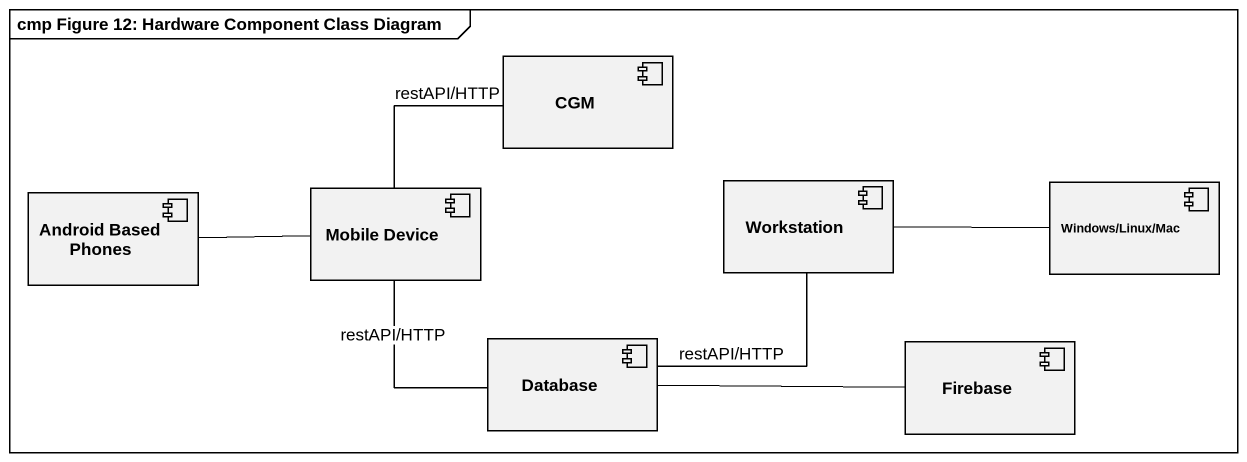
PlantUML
@startuml
mainframe cmp Figure 12: Hardware Component Class Diagram
component CGM
component "Android Based Phones" as Android_Based_Phones
component "Mobile Device" as Mobile_Device
component Workstation
component "Windows/Linux/Mac" as Windows_Linux_Mac
component "Database" as Database_
component Firebase
Android_Based_Phones -right- Mobile_Device
Mobile_Device -up- CGM : restAPI/HTTP
Mobile_Device -- Database_ : restAPI/HTTP
Workstation -- Database_ : restAPI/HTTP
Windows_Linux_Mac -left- Workstation
Firebase -left- Database_
@enduml
